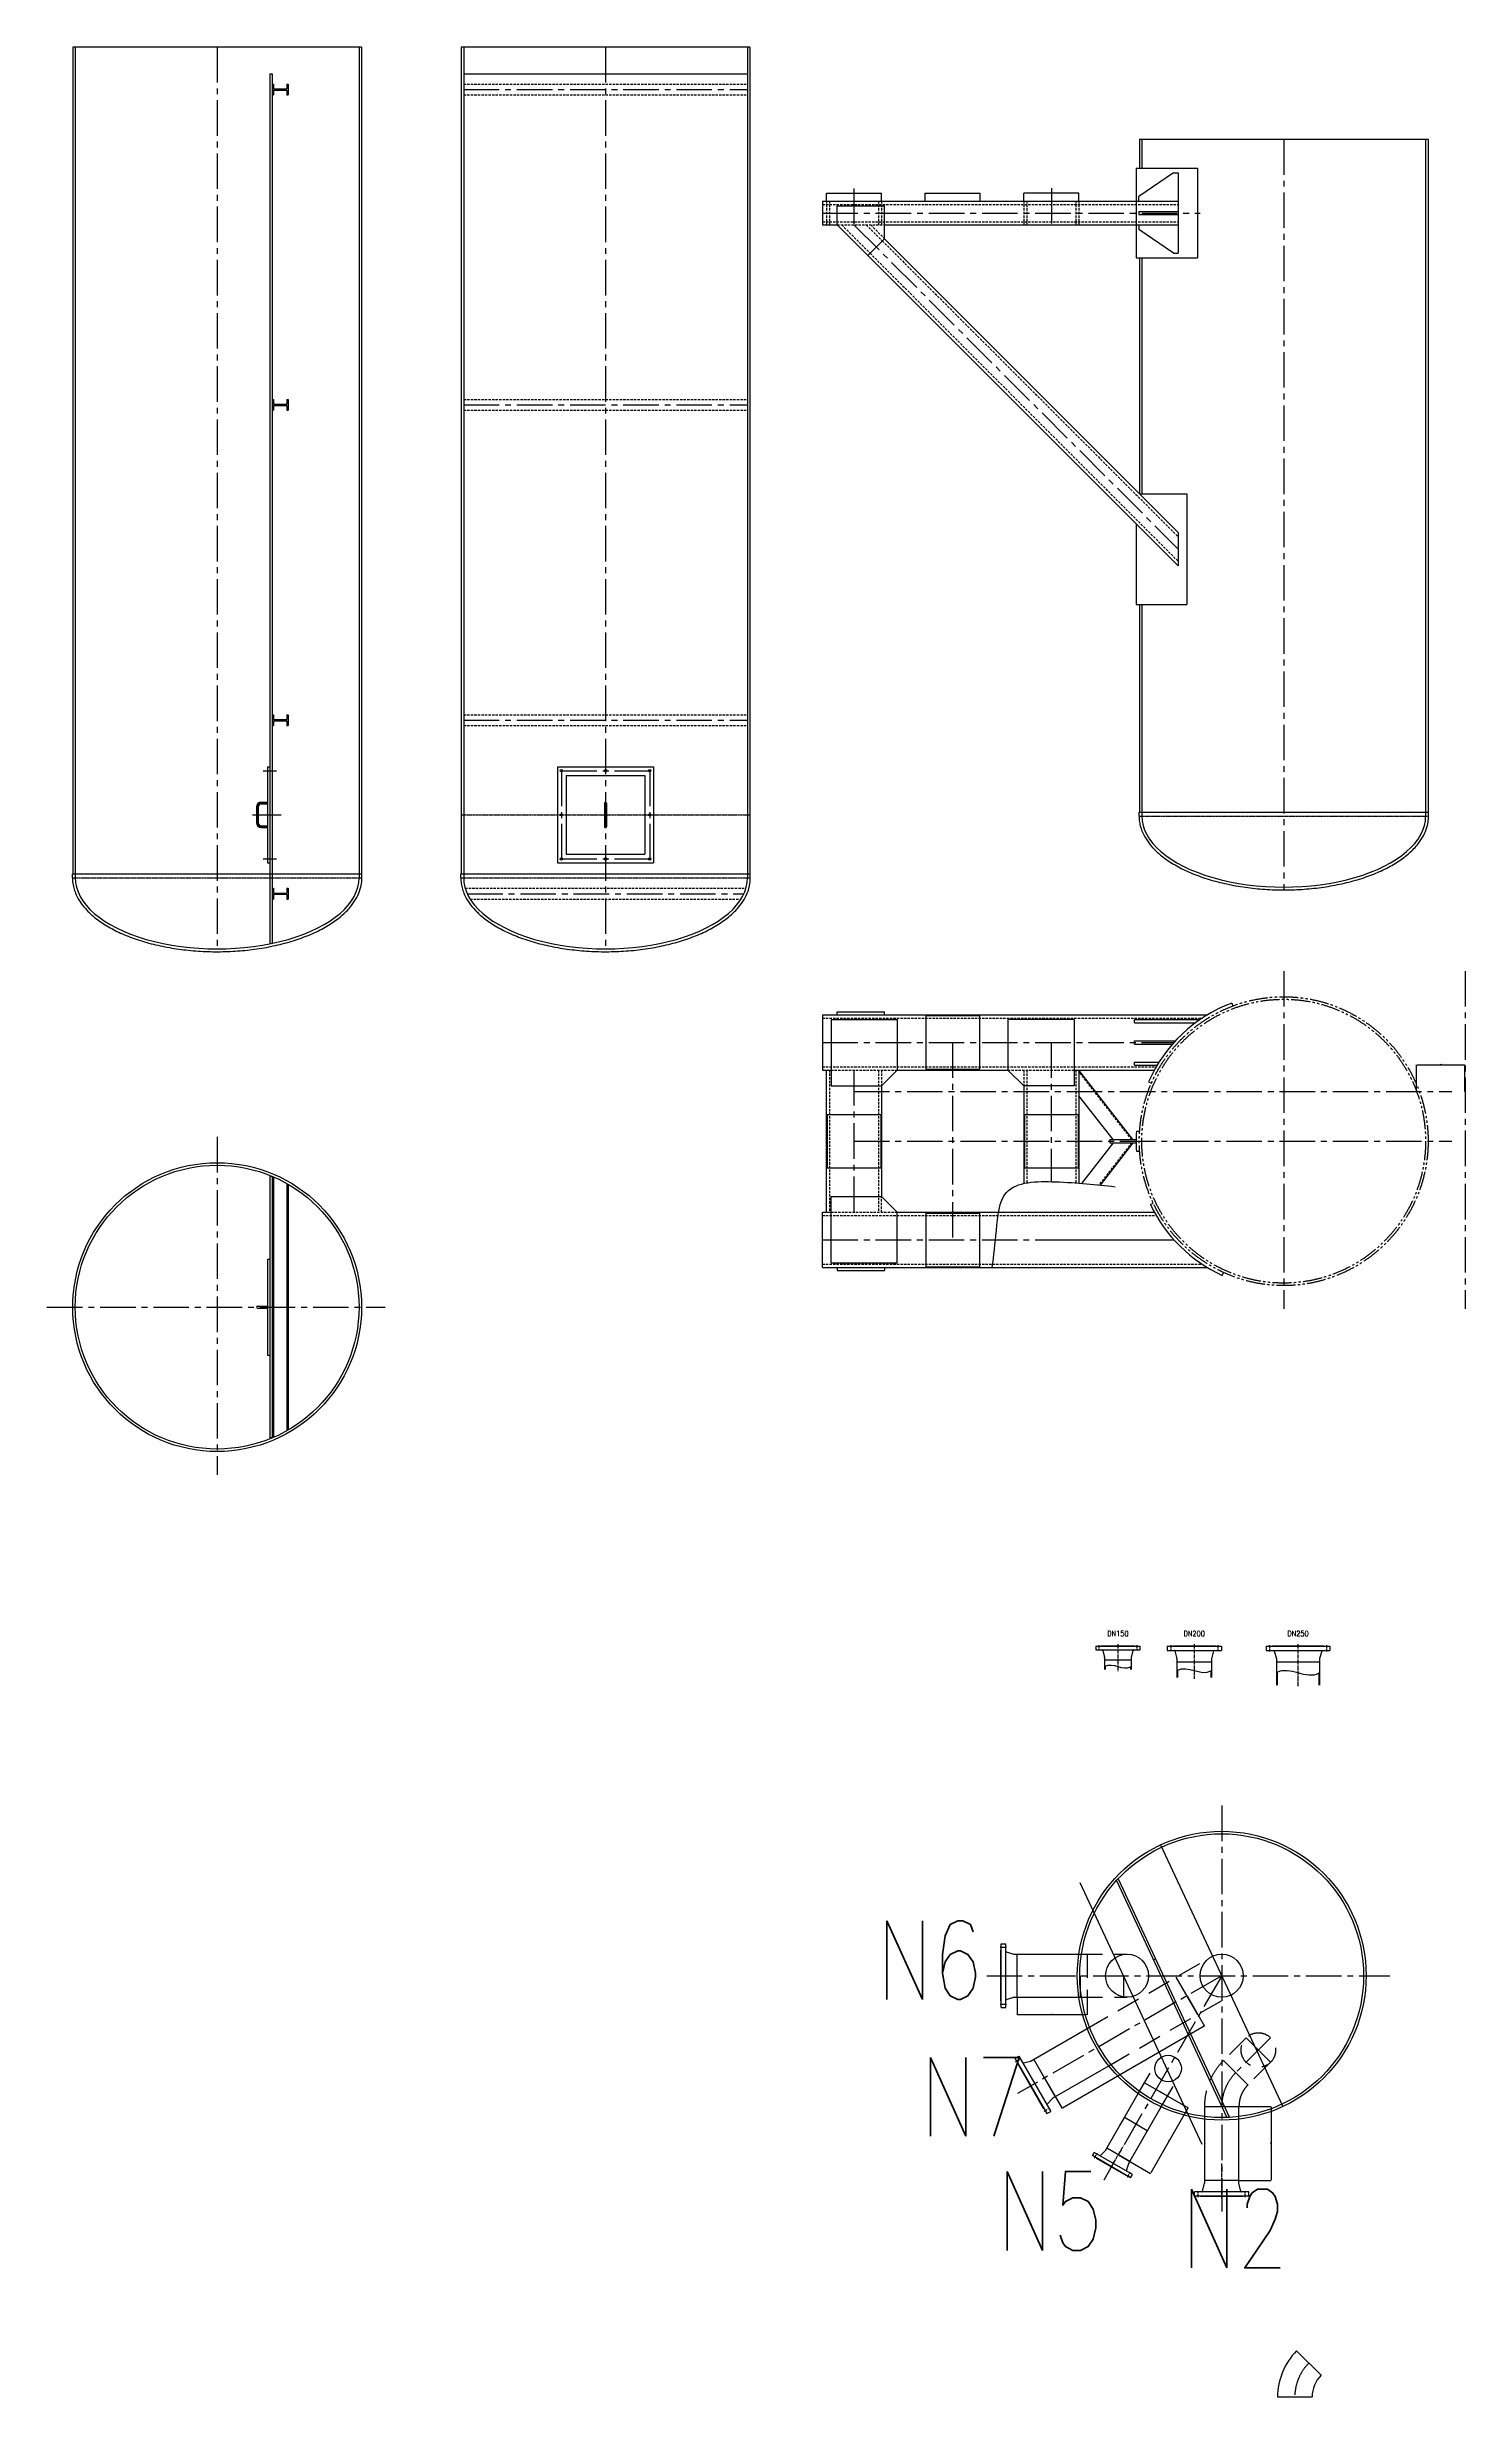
# Model space of a CAD drawing. Extents: x 45567 to 121349, y -17555 to 19241.
# Drawn here: x 47388 to 56382, y -17555 to -2651 of the extents above; entities that cross this region are included whole.
import ezdxf
from ezdxf.enums import TextEntityAlignment as Align

# ---------------------------------------------------------------- set-up
doc = ezdxf.new("R2010")
doc.units = 0
doc.header["$LTSCALE"] = 30
doc.header["$MEASUREMENT"] = 0
for name, pattern in [('CENTER2', [1.125, 0.75, -0.125, 0.125, -0.125]), ('DASHED', [0.75, 0.5, -0.25]), ('LIDIVIDE', [0.65, 0.4, -0.05, 0.05, -0.05, 0.05, -0.05])]:
    doc.linetypes.add(name, pattern=pattern)
doc.layers.get('0').update_dxf_attribs({"linetype": 'CONTINUOUS'})
doc.layers.get('DEFPOINTS').update_dxf_attribs({"linetype": 'CONTINUOUS'})
for name, color, linetype in [('1', 2, 'CONTINUOUS'), ('2', 1, 'CONTINUOUS'), ('3', 3, 'CENTER2'), ('4', 3, 'CENTER2'), ('5', 6, 'LIDIVIDE'), ('6', 4, 'DASHED')]:
    doc.layers.add(name, color=color, linetype=linetype)
doc.styles.add('HZ', font='simplex.shx', dxfattribs={"width": 0.75, "bigfont": 'SBTXT.shx'})
doc.dimstyles.new('STANDARD$0', dxfattribs={"dimtxt": 3.2, "dimasz": 2.8, "dimexe": 0.6, "dimexo": 0.6, "dimgap": 1, "dimtad": 1, "dimdec": 0, "dimzin": 0, "dimdsep": 46, "dimtxsty": 'HZ', "dimcen": 0.09, "dimadec": 0, "dimazin": 0, "dimtfac": 1, "dimtdec": 0, "dimtmove": 0, "dimatfit": 3, "dimfxl": 0, "dimtolj": 1, "dimtzin": 0, "dimarcsym": 0})

# ---------------------------------------------------------------- blocks, each defined once
blk = doc.blocks.new('*D856')
at = {"layer": '1', "color": 0, "lineweight": -2}
for p, q in [((54949, -15713), (55153, -15713)), ((55153, -15716), (55153, -16178)), ((54949, -16181), (55153, -16181))]:
    blk.add_line(p, q, dxfattribs=at)
at = {"layer": '1', "color": 0}
for points in [[(55152, -15716), (55153, -15716), (55153, -15713)], [(55152, -16178), (55153, -16178), (55153, -16181)]]:
    blk.add_solid(points, dxfattribs=at)
at = {"layer": 'DEFPOINTS', "color": 0}
for p in [(54948, -15713), (54948, -16181), (55153, -16181)]:
    blk.add_point(p, dxfattribs=at)
at = {"layer": '1', "color": 0, "insert": (55150, -15947), "char_height": 3.2, "attachment_point": 5, "rotation": 90, "style": 'HZ'}
blk.add_mtext('\\A1;468', dxfattribs=at)
blk = doc.blocks.new('*D857')
at = {"layer": '1', "color": 0, "lineweight": -2}
for p, q in [((54423, -15604), (54627, -15722)), ((54625, -15724), (54389, -16134)), ((54184, -16019), (54388, -16137))]:
    blk.add_line(p, q, dxfattribs=at)
at = {"layer": '1', "color": 0}
for points in [[(54625, -15724), (54626, -15724), (54627, -15721)], [(54388, -16134), (54389, -16134), (54387, -16136)]]:
    blk.add_solid(points, dxfattribs=at)
at = {"layer": 'DEFPOINTS', "color": 0}
for p in [(54423, -15604), (54183, -16018), (54387, -16136)]:
    blk.add_point(p, dxfattribs=at)
at = {"layer": '1', "color": 0, "insert": (54505, -15928), "char_height": 3.2, "attachment_point": 5, "rotation": 60, "style": 'HZ'}
blk.add_mtext('\\A1;479', dxfattribs=at)
blk = doc.blocks.new('*D858')
at = {"layer": '1', "color": 0, "lineweight": -2}
for p, q in [((53541, -15020), (53541, -15132)), ((53985, -15020), (53985, -15132)), ((53982, -15131), (53544, -15131))]:
    blk.add_line(p, q, dxfattribs=at)
at = {"layer": '1', "color": 0}
for points in [[(53544, -15130), (53544, -15131), (53541, -15131)], [(53982, -15130), (53982, -15131), (53985, -15131)]]:
    blk.add_solid(points, dxfattribs=at)
at = {"layer": 'DEFPOINTS', "color": 0}
for p in [(53541, -15020), (53985, -15020), (53541, -15131)]:
    blk.add_point(p, dxfattribs=at)
at = {"layer": '1', "color": 0, "insert": (53763, -15128), "char_height": 3.2, "attachment_point": 5, "style": 'HZ'}
blk.add_mtext('\\A1;444', dxfattribs=at)
blk = doc.blocks.new('*D859')
at = {"layer": '1', "color": 0, "lineweight": -2}
for p, q in [((54619, -15011), (54730, -15203)), ((54727, -15204), (53828, -15723)), ((53715, -15533), (53826, -15725))]:
    blk.add_line(p, q, dxfattribs=at)
at = {"layer": '1', "color": 0}
for points in [[(54727, -15203), (54728, -15204), (54730, -15202)], [(53828, -15723), (53828, -15723), (53826, -15724)]]:
    blk.add_solid(points, dxfattribs=at)
at = {"layer": 'DEFPOINTS', "color": 0}
for p in [(54619, -15010), (53715, -15532), (53826, -15724)]:
    blk.add_point(p, dxfattribs=at)
at = {"layer": '1', "color": 0, "insert": (54277, -15461), "char_height": 3.2, "attachment_point": 5, "rotation": 30, "style": 'HZ'}
blk.add_mtext('\\A1;1044', dxfattribs=at)
blk = doc.blocks.new('*D1441')
at = {"layer": '1', "color": 0, "lineweight": -2}
for p, q in [((56075, -9275), (56075, -9106)), ((56078, -9106), (56379, -9106)), ((56382, -9275), (56382, -9106))]:
    blk.add_line(p, q, dxfattribs=at)
at = {"layer": '1', "color": 0}
for points in [[(56078, -9106), (56078, -9107), (56075, -9106)], [(56379, -9106), (56379, -9107), (56382, -9106)]]:
    blk.add_solid(points, dxfattribs=at)
at = {"layer": 'DEFPOINTS', "color": 0}
for p in [(56382, -9106), (56075, -9275), (56382, -9275)]:
    blk.add_point(p, dxfattribs=at)
at = {"layer": '1', "color": 0, "insert": (56229, -9104), "char_height": 3.2, "attachment_point": 5, "style": 'HZ'}
blk.add_mtext('\\A1;307', dxfattribs=at)
blk = doc.blocks.new('*D2399')
at = {"layer": '1', "color": 0, "lineweight": -2}
for p, q in [((54193, -15833), (54224, -15780)), ((54226, -15782), (54367, -15864)), ((54339, -15918), (54369, -15864))]:
    blk.add_line(p, q, dxfattribs=at)
at = {"layer": '1', "color": 0}
for points in [[(54226, -15782), (54226, -15783), (54223, -15781)], [(54367, -15863), (54366, -15864), (54369, -15865)]]:
    blk.add_solid(points, dxfattribs=at)
at = {"layer": 'DEFPOINTS', "color": 0}
for p in [(54193, -15834), (54338, -15918), (54369, -15865)]:
    blk.add_point(p, dxfattribs=at)
at = {"layer": '1', "color": 0, "insert": (54297, -15821), "char_height": 3.2, "attachment_point": 5, "rotation": 330, "style": 'HZ'}
blk.add_mtext('\\A1;168', dxfattribs=at)

msp = doc.modelspace()

# ---------------------------------------------------------------- linework, layer by layer
at = {"layer": '1'}
for p, q in [((49383.216513, -2650.772444), (47551.216513, -2650.772444)), ((51846.907955, -2650.772444), (50014.907955, -2650.772444)), ((54316.423406, -3236.175996), (56148.423406, -3236.175996)), ((53941.386363, -14883.100594), (53941.386363, -15019.600594)), ((54215.386363, -14883.100594), (54215.386363, -15019.600594)), ((54405.292759, -14781.622835), (54418.887375, -14775.283561))]:
    msp.add_line(p, q, dxfattribs=at)
at = {"layer": '1', "ltscale": 10}
for p, q in [((54687.074434, -15128.313062), (54550.574434, -14891.888127)), ((55005.368534, -15575.433333), (54850.512149, -15420.576947)), ((54349.918849, -15561.55873), (54495.670924, -15645.70873)), ((54729.344887, -15713.100594), (54948.344887, -15713.100594))]:
    msp.add_line(p, q, dxfattribs=at)
at = {"layer": '1'}
for radius in [916, 900]:
    msp.add_circle((48467.216513, -10642.652253), radius, dxfattribs=at)
for points in [[(53383.824515, -10391.235252), (53409.634337, -10157.509349), (53474.157653, -9915.073894), (53783.871385, -9848.017508), (54163.270397, -9878.966692)], [(54096.084398, -12921.821614), (54100.084398, -12919.421614), (54260.384398, -12924.221614), (54264.384398, -12921.821614)], [(54554.945628, -12947.521614), (54559.445628, -12944.821614), (54769.545628, -12950.221614), (54774.045628, -12947.521614)], [(55186.212131, -12960.996614), (55190.712131, -12958.296614), (55454.712131, -12963.696614), (55459.212131, -12960.996614)]]:
    msp.add_spline(points, degree=3, dxfattribs=at)
at = {"layer": '2'}
for p, q in [((47551.216513, -2650.772444), (47551.216513, -7895.622444)), ((47567.216513, -2650.772444), (47567.216513, -7920.622444)), ((49367.216513, -2650.772444), (49367.216513, -7920.622444)), ((49383.216513, -2650.772444), (49383.216513, -7895.622444)), ((50014.907955, -2650.772444), (50014.907955, -7895.622444)), ((50030.907955, -2650.772444), (50030.907955, -7920.622444)), ((51830.907955, -2650.772444), (51830.907955, -7920.622444)), ((51846.907955, -2650.772444), (51846.907955, -7895.622444)), ((48802.216513, -2820.622444), (48802.216513, -8338.287082)), ((48802.216513, -2820.622444), (48817.216513, -2820.622444)), ((48817.216513, -2820.622444), (48817.216513, -8335.200542)), ((50030.907955, -2820.622444), (51830.907955, -2820.622444)), ((48817.216513, -2886.622444), (48825.216513, -2886.622444)), ((48817.216513, -2954.622444), (48825.216513, -2954.622444)), ((48825.216513, -2886.622444), (48825.216513, -2916.622444)), ((48825.216513, -2916.622444), (48909.216513, -2916.622444)), ((48825.216513, -2924.622444), (48909.216513, -2924.622444)), ((48825.216513, -2924.622444), (48825.216513, -2954.622444)), ((48909.216513, -2886.622444), (48909.216513, -2916.622444)), ((48909.216513, -2886.622444), (48917.216513, -2886.622444)), ((48909.216513, -2924.622444), (48909.216513, -2954.622444)), ((48909.216513, -2954.622444), (48917.216513, -2954.622444)), ((48917.216513, -2886.622444), (48917.216513, -2954.622444)), ((54316.423406, -3236.175996), (54316.423406, -3418.677768)), ((54332.423406, -3236.175996), (54332.423406, -3418.677768)), ((56132.423406, -3236.175996), (56132.423406, -7528.677768)), ((56148.423406, -3236.175996), (56148.423406, -7503.677768)), ((54296.423406, -3418.677768), (54684.60288, -3418.677768)), ((54296.423406, -3418.677768), (54296.423406, -3988.677768)), ((54684.60288, -3418.677768), (54684.60288, -3988.677768)), ((54533.423406, -3448.677768), (54313.423406, -3598.677768)), ((54533.423406, -3448.677768), (54563.423406, -3448.677768)), ((54563.423406, -3448.677768), (54563.423406, -3958.677768)), ((52306.423406, -3628.677768), (54563.423406, -3628.677768)), ((52306.423406, -3628.677768), (52306.423406, -3778.677768)), ((52331.423406, -3578.677768), (52681.423406, -3578.677768)), ((52331.423406, -3628.677768), (52331.423406, -3578.677768)), ((52400.357389, -3658.677768), (52700.357389, -3658.677768)), ((52400.357389, -3778.677768), (52400.357389, -3658.677768)), ((52681.423406, -3628.677768), (52681.423406, -3578.677768)), ((52700.357389, -3866.545734), (52700.357389, -3658.677768)), ((52957.423406, -3578.677768), (53307.423406, -3578.677768)), ((52957.423406, -3628.677768), (52957.423406, -3578.677768)), ((53307.423406, -3628.677768), (53307.423406, -3578.677768)), ((53933.423406, -3578.677768), (53583.423406, -3578.677768)), ((53583.423406, -3628.677768), (53583.423406, -3578.677768)), ((53933.423406, -3628.677768), (53933.423406, -3578.677768)), ((54313.423406, -3628.677768), (54313.423406, -3598.677768)), ((54313.423406, -3693.677768), (54563.423406, -3693.677768)), ((54313.423406, -3693.677768), (54313.423406, -3713.677768)), ((54313.423406, -3713.677768), (54563.423406, -3713.677768)), ((52306.423406, -3778.677768), (52400.357389, -3778.677768)), ((52400.357389, -3778.677768), (52594.291372, -3972.611751)), ((52700.357389, -3866.545734), (52594.291372, -3972.611751)), ((52700.357389, -3778.677768), (54563.423406, -3778.677768)), ((52700.357389, -3866.545734), (54563.423406, -5729.611751)), ((54313.423406, -3778.677768), (54313.423406, -3808.677768)), ((54533.423406, -3958.677768), (54313.423406, -3808.677768)), ((52594.291372, -3972.611751), (54563.423406, -5941.743786)), ((54296.423406, -3988.677768), (54684.60288, -3988.677768)), ((54316.423406, -3988.677768), (54316.423406, -5482.611751)), ((54332.423406, -3988.677768), (54332.423406, -5485.677768)), ((54533.423406, -3958.677768), (54563.423406, -3958.677768)), ((48817.216513, -4886.622444), (48825.216513, -4886.622444)), ((48825.216513, -4886.622444), (48825.216513, -4916.622444)), ((48825.216513, -4916.622444), (48909.216513, -4916.622444)), ((48909.216513, -4886.622444), (48909.216513, -4916.622444)), ((48909.216513, -4886.622444), (48917.216513, -4886.622444)), ((48917.216513, -4886.622444), (48917.216513, -4954.622444)), ((48817.216513, -4954.622444), (48825.216513, -4954.622444)), ((48825.216513, -4924.622444), (48909.216513, -4924.622444)), ((48825.216513, -4924.622444), (48825.216513, -4954.622444)), ((48909.216513, -4924.622444), (48909.216513, -4954.622444)), ((48909.216513, -4954.622444), (48917.216513, -4954.622444)), ((54319.489423, -5485.677768), (54617.120181, -5485.677768)), ((54617.120181, -5485.677768), (54617.120181, -6185.677768)), ((54296.423406, -5674.743786), (54296.423406, -6185.677768)), ((54563.423406, -5729.611751), (54563.423406, -5941.743786)), ((54296.423406, -6185.677768), (54617.120181, -6185.677768)), ((54316.423406, -6185.677768), (54316.423406, -7503.677768)), ((54332.423406, -6185.677768), (54332.423406, -7528.677768)), ((48817.216513, -6886.622444), (48825.216513, -6886.622444)), ((48817.216513, -6954.622444), (48825.216513, -6954.622444)), ((48825.216513, -6886.622444), (48825.216513, -6916.622444)), ((48825.216513, -6916.622444), (48909.216513, -6916.622444)), ((48825.216513, -6924.622444), (48909.216513, -6924.622444)), ((48825.216513, -6924.622444), (48825.216513, -6954.622444)), ((48909.216513, -6886.622444), (48909.216513, -6916.622444)), ((48909.216513, -6886.622444), (48917.216513, -6886.622444)), ((48909.216513, -6924.622444), (48909.216513, -6954.622444)), ((48909.216513, -6954.622444), (48917.216513, -6954.622444)), ((48917.216513, -6886.622444), (48917.216513, -6954.622444)), ((48787.216513, -7215.622444), (48787.216513, -7825.622444)), ((48787.216513, -7215.622444), (48802.216513, -7215.622444)), ((50625.907955, -7215.622444), (50625.907955, -7825.622444)), ((50625.907955, -7215.622444), (51235.907955, -7215.622444)), ((50680.907955, -7270.622444), (51180.907955, -7270.622444)), ((50680.907955, -7270.622444), (50680.907955, -7770.622444)), ((51180.907955, -7270.622444), (51180.907955, -7770.622444)), ((51235.907955, -7215.622444), (51235.907955, -7825.622444)), ((48747.216513, -7439.622444), (48787.216513, -7439.622444)), ((48747.216513, -7451.622444), (48787.216513, -7451.622444)), ((50924.907955, -7445.622444), (50924.907955, -7595.622444)), ((50936.907955, -7445.622444), (50936.907955, -7595.622444)), ((48716.216513, -7470.622444), (48716.216513, -7570.622444)), ((48728.216513, -7470.622444), (48728.216513, -7570.622444)), ((48747.216513, -7589.622444), (48787.216513, -7589.622444)), ((54314.423406, -7503.677768), (56150.423406, -7503.677768)), ((54314.423406, -7528.677768), (54314.423406, -7503.677768)), ((56150.423406, -7528.677768), (56150.423406, -7503.677768)), ((48747.216513, -7601.622444), (48787.216513, -7601.622444)), ((47549.216513, -7895.622444), (49385.216513, -7895.622444)), ((47549.216513, -7920.622444), (47549.216513, -7895.622444)), ((48787.216513, -7825.622444), (48802.216513, -7825.622444)), ((49385.216513, -7920.622444), (49385.216513, -7895.622444)), ((50012.907955, -7895.622444), (51848.907955, -7895.622444)), ((50012.907955, -7920.622444), (50012.907955, -7895.622444)), ((50625.907955, -7825.622444), (51235.907955, -7825.622444)), ((50680.907955, -7770.622444), (51180.907955, -7770.622444)), ((51848.907955, -7920.622444), (51848.907955, -7895.622444)), ((48817.216513, -7986.622444), (48825.216513, -7986.622444)), ((48825.216513, -7986.622444), (48825.216513, -8016.622444)), ((48825.216513, -8016.622444), (48909.216513, -8016.622444)), ((48825.216513, -8024.622444), (48909.216513, -8024.622444)), ((48825.216513, -8024.622444), (48825.216513, -8054.622444)), ((48909.216513, -7986.622444), (48909.216513, -8016.622444)), ((48909.216513, -7986.622444), (48917.216513, -7986.622444)), ((48909.216513, -8024.622444), (48909.216513, -8054.622444)), ((48917.216513, -7986.622444), (48917.216513, -8054.622444)), ((48817.216513, -8054.622444), (48825.216513, -8054.622444)), ((48909.216513, -8054.622444), (48917.216513, -8054.622444)), ((52306.034501, -8789.235252), (54747.787663, -8789.235252)), ((52306.034501, -8789.235252), (52306.034501, -9139.235252)), ((52400.034501, -8769.235252), (52700.034501, -8769.235252)), ((52400.034501, -8789.235252), (52400.034501, -8769.235252)), ((52700.034501, -8789.235252), (52700.034501, -8769.235252)), ((54902.307341, -8714.235252), (54909.352793, -8732.953201)), ((52361.034501, -8819.235252), (52361.034501, -9239.235252)), ((52361.034501, -8819.235252), (52781.034501, -8819.235252)), ((52781.034501, -8819.235252), (52781.034501, -9139.235252)), ((52962.034501, -8794.235252), (52962.034501, -9134.235252)), ((52962.034501, -8794.235252), (53302.034501, -8794.235252)), ((53302.034501, -8794.235252), (53302.034501, -9134.235252)), ((53903.034501, -8819.235252), (53483.034501, -8819.235252)), ((53483.034501, -8819.235252), (53483.034501, -9139.235252)), ((53903.034501, -8819.235252), (53903.034501, -9239.235252)), ((54286.17532, -8839.235252), (54286.17532, -8819.235252)), ((54286.17532, -8819.235252), (54701.322715, -8819.235252)), ((54286.17532, -8839.235252), (54673.379867, -8839.235252)), ((54286.17532, -8974.235252), (54286.17532, -8954.235252)), ((54286.17532, -8954.235252), (54545.303112, -8954.235252)), ((54286.17532, -8974.235252), (54527.307603, -8974.235252)), ((54286.17532, -9109.235252), (54286.17532, -9089.235252)), ((54286.17532, -9089.235252), (54441.405005, -9089.235252)), ((52306.034501, -9139.235252), (52361.034501, -9139.235252)), ((52331.034501, -9139.235252), (52331.034501, -10041.235252)), ((52361.034501, -9239.235252), (52681.034501, -9239.235252)), ((52681.034501, -9239.235252), (52781.034501, -9139.235252)), ((52681.034501, -9239.235252), (52681.034501, -9941.235252)), ((52781.034501, -9139.235252), (53483.034501, -9139.235252)), ((52962.034501, -9134.235252), (53302.034501, -9134.235252)), ((53583.034501, -9239.235252), (53483.034501, -9139.235252)), ((53903.034501, -9239.235252), (53583.034501, -9239.235252)), ((53583.034501, -9239.235252), (53583.034501, -9858.608047)), ((53903.034501, -9139.235252), (54411.854643, -9139.235252)), ((53933.034501, -9139.235252), (53933.034501, -9856.518834)), ((54276.086804, -9580.235252), (53933.034501, -9139.235252)), ((54286.17532, -9109.235252), (54429.080579, -9109.235252)), ((54374.876406, -9214.235252), (54393.19175, -9222.26944)), ((54149.393363, -9580.235252), (53933.034501, -9302.101983)), ((52336.034501, -9420.235252), (52336.034501, -9760.235252)), ((52336.034501, -9420.235252), (52676.034501, -9420.235252)), ((52676.034501, -9420.235252), (52676.034501, -9760.235252)), ((53588.034501, -9420.235252), (53588.034501, -9760.235252)), ((53588.034501, -9420.235252), (53928.034501, -9420.235252)), ((53928.034501, -9420.235252), (53928.034501, -9760.235252)), ((54298.123504, -9527.735252), (54318.169221, -9527.735252)), ((54149.393363, -9600.235252), (53949.047578, -9857.783418)), ((54276.086804, -9600.235252), (54067.213626, -9868.745536)), ((54129.393363, -9580.235252), (54296.087921, -9580.235252)), ((54129.393363, -9580.235252), (54129.393363, -9600.235252)), ((54129.393363, -9600.235252), (54296.087921, -9600.235252)), ((54298.123504, -9652.735252), (54318.169221, -9652.735252)), ((48802.216513, -9813.496056), (48802.216513, -11471.808451)), ((48817.216513, -9813.496056), (48802.216513, -9813.496056)), ((48817.216513, -9813.496056), (48817.216513, -11471.808451)), ((48825.216513, -9816.91864), (48825.216513, -11468.385866)), ((52336.034501, -9760.235252), (52676.034501, -9760.235252)), ((53588.034501, -9760.235252), (53928.034501, -9760.235252)), ((48909.216513, -9858.665008), (48909.216513, -11426.639498)), ((48917.216513, -9863.22939), (48917.216513, -11422.075117)), ((52361.034501, -10361.235252), (52361.034501, -9941.235252)), ((52361.034501, -9941.235252), (52681.034501, -9941.235252)), ((52681.034501, -9941.235252), (52781.034501, -10041.235252)), ((54386.283355, -9991.235252), (54404.598699, -9983.201064)), ((52306.034501, -10041.235252), (52361.034501, -10041.235252)), ((52306.034501, -10391.235252), (52306.034501, -10041.235252)), ((52781.034501, -10361.235252), (52781.034501, -10041.235252)), ((52781.034501, -10041.235252), (53483.034501, -10041.235252)), ((52962.034501, -10046.235252), (52962.034501, -10386.235252)), ((52962.034501, -10046.235252), (53302.034501, -10046.235252)), ((53302.034501, -10046.235252), (53302.034501, -10386.235252)), ((53483.034501, -10041.235252), (53903.034501, -10041.235252)), ((53903.034501, -10041.235252), (54411.854643, -10041.235252)), ((48787.216513, -10337.652253), (48802.216513, -10337.652253)), ((48787.216513, -10337.652253), (48787.216513, -10947.652253)), ((52306.034501, -10391.235252), (54747.787663, -10391.235252)), ((52361.034501, -10361.235252), (52781.034501, -10361.235252)), ((52400.034501, -10391.235252), (52400.034501, -10411.235252)), ((52400.034501, -10411.235252), (52700.034501, -10411.235252)), ((52700.034501, -10391.235252), (52700.034501, -10411.235252)), ((52962.034501, -10386.235252), (53302.034501, -10386.235252)), ((54842.29741, -10441.235252), (54849.342862, -10422.517303)), ((48722.216513, -10636.652253), (48787.216513, -10636.652253)), ((48722.216513, -10648.652253), (48787.216513, -10648.652253)), ((48787.216513, -10947.652253), (48802.216513, -10947.652253)), ((48817.216513, -11471.808451), (48802.216513, -11471.808451)), ((54040.234398, -12792.346614), (54320.234398, -12792.346614)), ((54040.234398, -12792.346614), (54040.234398, -12816.246614)), ((54040.234398, -12816.246614), (54320.234398, -12816.246614)), ((54072.234398, -12790.746614), (54288.234398, -12790.746614)), ((54072.234398, -12790.746614), (54072.234398, -12792.346614)), ((54288.234398, -12790.746614), (54288.234398, -12792.346614)), ((54320.234398, -12792.346614), (54320.234398, -12816.246614)), ((54491.995628, -12792.346614), (54836.995628, -12792.346614)), ((54491.995628, -12792.346614), (54491.995628, -12819.746614)), ((54529.495628, -12790.746614), (54799.495628, -12790.746614)), ((54529.495628, -12790.746614), (54529.495628, -12792.346614)), ((54799.495628, -12790.746614), (54799.495628, -12792.346614)), ((54836.995628, -12792.346614), (54836.995628, -12819.746614)), ((55120.212131, -12792.346614), (55525.212131, -12792.346614)), ((55120.212131, -12792.346614), (55120.212131, -12821.246614)), ((55160.712131, -12790.746614), (55484.712131, -12790.746614)), ((55160.712131, -12790.746614), (55160.712131, -12792.346614)), ((55484.712131, -12790.746614), (55484.712131, -12792.346614)), ((55525.212131, -12792.346614), (55525.212131, -12821.246614)), ((54085.060865, -12819.698944), (54095.960742, -12865.230077)), ((54096.084398, -12866.277747), (54096.084398, -12940.746614)), ((54096.084398, -12879.746614), (54264.384398, -12879.746614)), ((54100.084398, -12919.421614), (54100.084398, -12940.746614)), ((54260.384398, -12924.221614), (54260.384398, -12940.746614)), ((54264.384398, -12866.277747), (54264.384398, -12940.746614)), ((54275.407931, -12819.698944), (54264.508054, -12865.230077)), ((54491.995628, -12819.746614), (54836.995628, -12819.746614)), ((54542.334674, -12823.177659), (54554.816821, -12874.219897)), ((54554.945628, -12875.288853), (54554.945628, -12990.746614)), ((54554.945628, -12892.746614), (54774.045628, -12892.746614)), ((54559.445628, -12944.821614), (54559.445628, -12990.746614)), ((54769.545628, -12950.221614), (54769.545628, -12990.746614)), ((54774.045628, -12875.288853), (54774.045628, -12990.746614)), ((54786.656581, -12823.177659), (54774.174434, -12874.219897)), ((55120.212131, -12821.246614), (55525.212131, -12821.246614)), ((55171.195399, -12824.411506), (55186.009512, -12872.094435)), ((55186.212131, -12873.429544), (55186.212131, -13040.746614)), ((55186.212131, -12892.746614), (55459.212131, -12892.746614)), ((55190.712131, -12958.296614), (55190.712131, -13040.746614)), ((55454.712131, -12963.696614), (55454.712131, -13040.746614)), ((55459.212131, -12873.429544), (55459.212131, -13040.746614)), ((55474.228864, -12824.411506), (55459.41475, -12872.094435)), ((54451.676559, -14052.922661), (55225.913215, -15713.278527)), ((53939.612659, -14291.701979), (54713.849315, -15952.057845)), ((54171.17061, -14279.546267), (54872.003712, -15782.487705)), ((54182.156371, -14267.612284), (54888.207185, -15781.74314)), ((53438.794887, -15045.100594), (53438.794887, -14721.100594)), ((53438.794887, -14721.100594), (53440.394887, -14721.100594)), ((53440.394887, -15085.600594), (53440.394887, -14680.600594)), ((53440.394887, -14680.600594), (53469.294887, -14680.600594)), ((53469.294887, -15085.600594), (53469.294887, -14680.600594)), ((53472.459778, -14731.583862), (53520.142707, -14746.397976)), ((53521.477816, -14746.600594), (53933.022426, -14746.600594)), ((53540.794887, -15019.600594), (53540.794887, -14746.600594)), ((53438.794887, -15045.100594), (53440.394887, -15045.100594)), ((53472.459778, -15034.617327), (53520.142707, -15019.803213)), ((53521.477816, -15019.600594), (53933.022426, -15019.600594)), ((53440.394887, -15085.600594), (53469.294887, -15085.600594)), ((53629.714839, -15423.546662), (53986.122926, -15217.774357)), ((53526.494962, -15406.93045), (53551.523096, -15392.48045)), ((53526.494962, -15406.93045), (53728.994962, -15757.670739)), ((53545.359321, -15442.804479), (53546.744962, -15442.004479)), ((53545.359321, -15442.804479), (53707.359321, -15723.39671)), ((53551.523096, -15392.48045), (53754.023096, -15743.220739)), ((53579.755606, -15435.050809), (53628.457291, -15424.038743)), ((53646.443913, -15413.888127), (53782.943913, -15650.313062)), ((53766.214839, -15659.971597), (54122.622926, -15454.199292)), ((54103.684415, -15988.04928), (54309.855592, -15630.950327)), ((53707.359321, -15723.39671), (53708.744962, -15722.59671)), ((53728.994962, -15757.670739), (53754.023096, -15743.220739)), ((53731.272339, -15697.485488), (53765.15991, -15660.814625)), ((54249.436491, -16072.19928), (54455.607668, -15715.100327)), ((54729.286706, -15792.531163), (54729.244887, -16198.558356)), ((54948.344887, -16198.558356), (54948.344887, -15792.526126)), ((54018.35133, -16024.150519), (54030.30133, -16003.452512)), ((54260.838443, -16164.150519), (54018.35133, -16024.150519)), ((54272.788443, -16143.452512), (54030.30133, -16003.452512)), ((54045.264143, -16041.53616), (54046.064143, -16040.150519)), ((54232.32563, -16149.53616), (54045.264143, -16041.53616)), ((54070.848354, -16022.87594), (54103.053491, -15988.894761)), ((54256.170924, -16060.534899), (54110.418849, -15976.384899)), ((54235.693749, -16118.049473), (54249.019745, -16073.168417)), ((54232.32563, -16149.53616), (54233.12563, -16148.150519)), ((54260.838443, -16164.150519), (54272.788443, -16143.452512)), ((54716.633933, -16250.66955), (54729.11608, -16199.627312)), ((54948.344887, -16181.100594), (54729.244887, -16181.100594)), ((54960.95584, -16250.66955), (54948.473693, -16199.627312)), ((54666.294887, -16281.500594), (54666.294887, -16254.100594)), ((55011.294887, -16254.100594), (54666.294887, -16254.100594)), ((55011.294887, -16281.500594), (54666.294887, -16281.500594)), ((54703.794887, -16283.100594), (54703.794887, -16281.500594)), ((54973.794887, -16283.100594), (54703.794887, -16283.100594)), ((54973.794887, -16283.100594), (54973.794887, -16281.500594)), ((55011.294887, -16281.500594), (55011.294887, -16254.100594)), ((55469.050214, -17417.261792), (55314.193829, -17262.405407)), ((55193.026567, -17554.929054), (55412.026567, -17554.929054))]:
    msp.add_line(p, q, dxfattribs=at)
for centre, radius in [((50650.907955, -7240.622444), 7), ((50930.907955, -7240.622444), 7), ((51210.907955, -7240.622444), 7), ((50650.907955, -7520.622444), 7), ((51210.907955, -7520.622444), 7), ((50650.907955, -7800.622444), 7), ((50930.907955, -7800.622444), 7), ((51210.907955, -7800.622444), 7), ((54838.794887, -14883.100594), 916), ((54838.794887, -14883.100594), 900), ((54238.794887, -14883.100594), 136.5), ((54838.794887, -14883.100594), 136.5), ((54498.794887, -15471.997869), 84.15)]:
    msp.add_circle(centre, radius, dxfattribs=at)
for centre, radius, start, end in [((48747.216513, -7470.622444), 31, 90, 180), ((48747.216513, -7470.622444), 19, 90, 180), ((50930.907955, -7445.622444), 6, 0, 180), ((48747.216513, -7570.622444), 31, 180, 270), ((48747.216513, -7570.622444), 19, 180, 270), ((50930.907955, -7595.622444), 6, 180, 0), ((55232.034501, -9590.235252), 936, 110.6263810498, 156.3149149898), ((55232.034501, -9590.235252), 936, 176.1713112563, 183.8286887437), ((55232.034501, -9590.235252), 936, 205.3672552182, 245.3933839388), ((48722.216513, -10642.652253), 6, 90, 270), ((54080.684521, -12820.746614), 4.5, 13.4628952631, 90), ((54279.784275, -12820.746614), 4.5, 90, 166.5371047369), ((54091.584398, -12866.277747), 4.5, 0, 13.4628952631), ((54268.884398, -12866.277747), 4.5, 166.5371047369, 180), ((54537.96348, -12824.246614), 4.5, 13.7417293111, 90), ((54550.445628, -12875.288853), 4.5, 0, 13.7417293111), ((54778.545628, -12875.288853), 4.5, 166.2582706889, 180), ((54791.027775, -12824.246614), 4.5, 90, 166.2582706889), ((55166.898017, -12825.746614), 4.5, 17.2589542936, 90), ((55181.712131, -12873.429544), 4.5, 0, 17.2589542936), ((55463.712131, -12873.429544), 4.5, 162.7410457064, 180), ((55478.526245, -12825.746614), 4.5, 90, 162.7410457064), ((53473.794887, -14727.28648), 4.5, 180, 252.7410457064), ((53521.477816, -14742.100594), 4.5, 252.7410457064, 270), ((53473.794887, -15038.914708), 4.5, 107.2589542936, 180), ((53521.477816, -15024.100594), 4.5, 90, 107.2589542936), ((53578.763154, -15430.661613), 4.5, 210, 282.7410457064), ((53627.464839, -15419.649548), 4.5, 282.7410457064, 300), ((53734.577268, -15700.539575), 4.5, 137.2589542936, 210), ((53768.464839, -15663.868712), 4.5, 120, 137.2589542936), ((54067.582164, -16019.780459), 4.5, 240, 316.5371047369), ((54099.787301, -15985.79928), 4.5, 316.5371047369, 330), ((54253.333605, -16074.44928), 4.5, 150, 163.4628952631), ((54240.007609, -16119.330336), 4.5, 163.4628952631, 240), ((54724.744887, -16198.558356), 4.5, 346.2582706889, 0), ((54952.844887, -16198.558356), 4.5, 180, 193.7417293111), ((54712.262739, -16249.600594), 4.5, 270, 346.2582706889), ((54965.327034, -16249.600594), 4.5, 193.7417293111, 270), ((55606.717476, -17554.929054), 413.690909, 135, 180), ((55606.717476, -17554.929054), 194.690909, 135, 180)]:
    msp.add_arc(centre, radius, start, end, dxfattribs=at)
for centre in [(55232.423406, -7528.677768), (48467.216513, -7920.622444), (50930.907955, -7920.622444)]:
    msp.add_ellipse(centre, major_axis=(-900, 0), ratio=0.5, start_param=0, end_param=3.1415926536, dxfattribs=at)
for points in [[(54314.423406, -7528.677768), (54314.423406, -7540.649494), (54315.309282, -7552.621003), (54318.838587, -7576.456587), (54321.481765, -7588.320348), (54328.486542, -7611.844504), (54332.847816, -7623.504833), (54345.916519, -7652.494384), (54355.705057, -7669.639448), (54378.893564, -7703.077155), (54392.29323, -7719.371126), (54422.48224, -7750.953906), (54439.271935, -7766.243393), (54480.268727, -7799.091131), (54505.294412, -7816.354038), (54559.669137, -7848.89827), (54589.018503, -7864.179312), (54651.502398, -7892.523035), (54684.636819, -7905.585337), (54754.083952, -7929.277467), (54790.396335, -7939.906987), (54865.531076, -7958.552837), (54904.353002, -7966.568949), (54983.788851, -7979.848568), (55024.40229, -7985.111934), (55106.667442, -7992.793272), (55148.318646, -7995.211168), (55231.884846, -7997.158622), (55273.799322, -7996.688161), (55357.112308, -7992.867203), (55398.5103, -7989.516743), (55480.020872, -7979.995061), (55520.13295, -7973.823936), (55598.327926, -7958.769188), (55636.410353, -7949.885729), (55709.842618, -7929.559694), (55745.19205, -7918.117365), (55812.508587, -7892.865992), (55844.475419, -7879.057285), (55904.441195, -7849.29586), (55932.440145, -7833.343521), (55983.953436, -7799.536794), (56007.468298, -7781.682557), (56049.558575, -7744.323794), (56068.135051, -7724.818343), (56097.270608, -7687.806152), (56108.651408, -7670.510256), (56127.464388, -7635.154634), (56134.895122, -7617.093451), (56144.522294, -7584.149567), (56147.468703, -7569.356316), (56149.96498, -7545.907156), (56150.423406, -7537.292484), (56150.423406, -7528.677768)], [(47549.216513, -7920.622444), (47549.216513, -7932.59417), (47550.102389, -7944.565678), (47553.631694, -7968.401262), (47556.274872, -7980.265023), (47563.279649, -8003.789179), (47567.640923, -8015.449508), (47580.709625, -8044.439059), (47590.498164, -8061.584123), (47613.686671, -8095.02183), (47627.086337, -8111.315801), (47657.275347, -8142.898581), (47674.065042, -8158.188068), (47715.061834, -8191.035806), (47740.087519, -8208.298714), (47794.462244, -8240.842945), (47823.81161, -8256.123987), (47886.295504, -8284.46771), (47919.429926, -8297.530012), (47988.877058, -8321.222142), (48025.189441, -8331.851662), (48100.324183, -8350.497512), (48139.146109, -8358.513624), (48218.581958, -8371.793243), (48259.195397, -8377.056609), (48341.460549, -8384.737947), (48383.111753, -8387.155843), (48466.677953, -8389.103297), (48508.592429, -8388.632836), (48591.905415, -8384.811878), (48633.303406, -8381.461418), (48714.813979, -8371.939737), (48754.926057, -8365.768612), (48833.121033, -8350.713863), (48871.20346, -8341.830404), (48944.635725, -8321.504369), (48979.985157, -8310.06204), (49047.301694, -8284.810667), (49079.268526, -8271.00196), (49139.234302, -8241.240535), (49167.233252, -8225.288196), (49218.746543, -8191.481469), (49242.261405, -8173.627232), (49284.351682, -8136.268469), (49302.928157, -8116.763018), (49332.063714, -8079.750827), (49343.444515, -8062.454931), (49362.257495, -8027.099309), (49369.688229, -8009.038126), (49379.315401, -7976.094242), (49382.26181, -7961.300991), (49384.758087, -7937.851831), (49385.216513, -7929.237159), (49385.216513, -7920.622444)], [(50012.907955, -7920.622444), (50012.907955, -7932.59417), (50013.793831, -7944.565678), (50017.323136, -7968.401262), (50019.966314, -7980.265023), (50026.971091, -8003.789179), (50031.332365, -8015.449508), (50044.401068, -8044.439059), (50054.189606, -8061.584123), (50077.378113, -8095.02183), (50090.777779, -8111.315801), (50120.966789, -8142.898581), (50137.756484, -8158.188068), (50178.753276, -8191.035806), (50203.778961, -8208.298714), (50258.153686, -8240.842945), (50287.503052, -8256.123987), (50349.986947, -8284.46771), (50383.121369, -8297.530012), (50452.568501, -8321.222142), (50488.880884, -8331.851662), (50564.015625, -8350.497512), (50602.837551, -8358.513624), (50682.2734, -8371.793243), (50722.886839, -8377.056609), (50805.151991, -8384.737947), (50846.803195, -8387.155843), (50930.369395, -8389.103297), (50972.283871, -8388.632836), (51055.596857, -8384.811878), (51096.994849, -8381.461418), (51178.505421, -8371.939737), (51218.617499, -8365.768612), (51296.812475, -8350.713863), (51334.894902, -8341.830404), (51408.327167, -8321.504369), (51443.6766, -8310.06204), (51510.993136, -8284.810667), (51542.959968, -8271.00196), (51602.925744, -8241.240535), (51630.924694, -8225.288196), (51682.437985, -8191.481469), (51705.952847, -8173.627232), (51748.043124, -8136.268469), (51766.6196, -8116.763018), (51795.755157, -8079.750827), (51807.135957, -8062.454931), (51825.948937, -8027.099309), (51833.379672, -8009.038126), (51843.006843, -7976.094242), (51845.953252, -7961.300991), (51848.449529, -7937.851831), (51848.907955, -7929.237159), (51848.907955, -7920.622444)]]:
    msp.add_open_spline(points, degree=3, knots=[0, 0, 0, 0, 0.0738995432, 0.0738995432, 0.1477990864, 0.1477990864, 0.2216986296, 0.2216986296, 0.333769326, 0.333769326, 0.4458400224, 0.4458400224, 0.5579107187, 0.5579107187, 0.6959550994, 0.6959550994, 0.8339994801, 0.8339994801, 0.9720438608, 0.9720438608, 1.1100882414, 1.1100882414, 1.2481326221, 1.2481326221, 1.3861770028, 1.3861770028, 1.5242213835, 1.5242213835, 1.6622657641, 1.6622657641, 1.8003101448, 1.8003101448, 1.9383545255, 1.9383545255, 2.0763989062, 2.0763989062, 2.2144432868, 2.2144432868, 2.3524876675, 2.3524876675, 2.4905320482, 2.4905320482, 2.6285764288, 2.6285764288, 2.7666208095, 2.7666208095, 2.8815627299, 2.8815627299, 2.9965046503, 2.9965046503, 3.0884153996, 3.0884153996, 3.1415926536, 3.1415926536, 3.1415926536, 3.1415926536], dxfattribs=at)
at = {"layer": '3', "ltscale": 10}
for p, q in [((48467.216513, -2650.772444), (48467.216513, -8388.622123)), ((50930.907955, -2650.772444), (50930.907955, -8388.622123)), ((50030.907955, -2920.622444), (51830.907955, -2920.622444)), ((55232.423406, -3236.175996), (55232.423406, -7996.677448)), ((52506.423406, -3547.723318), (52506.423406, -3778.677768)), ((53758.423406, -3545.333205), (53758.423406, -3778.677768)), ((52306.423406, -3703.677768), (54701.492575, -3703.677768)), ((52306.423406, -3703.677768), (54701.492575, -3703.677768)), ((52506.423406, -3778.677768), (54563.423406, -5835.677768)), ((50030.907955, -4920.622444), (51830.907955, -4920.622444)), ((50030.907955, -6920.622444), (51830.907955, -6920.622444)), ((48759.823358, -7240.622444), (48842.831284, -7240.622444)), ((50650.907955, -7240.622444), (50650.907955, -7800.622444)), ((50650.907955, -7240.622444), (51210.907955, -7240.622444)), ((51210.907955, -7240.622444), (51210.907955, -7800.622444)), ((48747.216513, -7445.622444), (48787.216513, -7445.622444)), ((48691.674009, -7520.622444), (48872.375583, -7520.622444)), ((48722.216513, -7470.622444), (48722.216513, -7570.622444)), ((48747.216513, -7595.622444), (48787.216513, -7595.622444)), ((48759.823358, -7800.622444), (48842.831284, -7800.622444)), ((50650.907955, -7800.622444), (51210.907955, -7800.622444)), ((50053.411516, -8020.622444), (51808.404394, -8020.622444)), ((55232.034501, -8510.981624), (55232.034501, -10654.575239)), ((56382.034501, -8510.981624), (56382.034501, -10654.575239)), ((52306.034501, -8964.235252), (54536.17532, -8964.235252)), ((53132.034501, -8964.235252), (53132.034501, -10216.235252)), ((53758.034501, -8964.235252), (53758.034501, -9847.216382)), ((52506.034501, -9139.235252), (52506.034501, -10041.235252)), ((52506.034501, -9275.235252), (56298.203971, -9275.235252)), ((48467.216513, -9563.398625), (48467.216513, -11706.99224)), ((52506.034501, -9590.235252), (56298.203971, -9590.235252)), ((52306.034501, -10216.235252), (54536.17532, -10216.235252)), ((53842.339175, -10216.235252), (54536.17532, -10216.235252)), ((47387.962885, -10642.652253), (49533.385983, -10642.652253)), ((54838.794887, -13803.846966), (54838.794887, -16379.154749)), ((53348.286905, -14883.100594), (55904.964357, -14883.100594)), ((54838.794887, -14883.100594), (53543.173984, -15631.127672)), ((54838.794887, -14883.100594), (54090.76781, -16178.721498)), ((55148.91121, -15277.034271), (54927.940341, -15498.00514)), ((55148.91121, -15431.890656), (54994.054825, -15277.034271))]:
    msp.add_line(p, q, dxfattribs=at)
for centre, radius, start, end in [((48747.216513, -7470.622444), 25, 89.9999999999, 179.9999999999), ((48747.216513, -7570.622444), 25, 180, 270), ((55143.035796, -15713.100594), 304.190909, 135, 180), ((55606.717476, -17554.929054), 304.190909, 135, 180)]:
    msp.add_arc(centre, radius, start, end, dxfattribs=at)
at = {"layer": '4'}
for p, q in [((54059.484398, -12785.746614), (54059.484398, -12821.246614)), ((54180.234398, -12780.746614), (54180.234398, -12950.746614)), ((54300.984398, -12785.746614), (54300.984398, -12821.246614)), ((54515.245628, -12785.746614), (54515.245628, -12824.746614)), ((54664.495628, -12780.746614), (54664.495628, -13000.746614)), ((54813.745628, -12785.746614), (54813.745628, -12824.746614)), ((55141.712131, -12785.746614), (55141.712131, -12826.246614)), ((55322.712131, -12780.746614), (55322.712131, -13050.746614)), ((55503.712131, -12785.746614), (55503.712131, -12826.246614)), ((53433.794887, -14702.100594), (53474.294887, -14702.100594)), ((53433.794887, -15064.100594), (53474.294887, -15064.100594)), ((53531.529194, -15428.849996), (53566.603223, -15408.599996)), ((53712.529194, -15742.351192), (53747.603223, -15722.101192)), ((54031.722319, -16039.491287), (54049.472319, -16008.747385)), ((54133.794887, -16104.196414), (54218.794887, -15956.972095)), ((54838.794887, -16293.100594), (54838.794887, -16073.100594)), ((54240.867454, -16160.241287), (54258.617454, -16129.497385)), ((54689.544887, -16288.100594), (54689.544887, -16249.100594)), ((54988.044887, -16288.100594), (54988.044887, -16249.100594))]:
    msp.add_line(p, q, dxfattribs=at)
at = {"layer": '5'}
for p, q in [((50012.907955, -7520.622444), (51848.907955, -7520.622444)), ((54314.423406, -7528.677768), (56150.423406, -7528.677768)), ((47549.216513, -7920.622444), (49385.216513, -7920.622444)), ((50012.907955, -7920.622444), (51848.907955, -7920.622444))]:
    msp.add_line(p, q, dxfattribs=at)
at = {"layer": '5', "ltscale": 10}
for radius in [916, 900]:
    msp.add_circle((55232.034501, -9590.235252), radius, dxfattribs=at)
at = {"layer": '6'}
for p, q in [((50030.907955, -2886.622444), (51830.907955, -2886.622444)), ((50030.907955, -2954.622444), (51830.907955, -2954.622444)), ((52306.423406, -3648.677768), (54563.423406, -3648.677768)), ((52331.423406, -3628.677768), (52331.423406, -3778.677768)), ((52351.423406, -3628.677768), (52351.423406, -3778.677768)), ((52661.423406, -3628.677768), (52661.423406, -3778.677768)), ((52681.423406, -3628.677768), (52681.423406, -3778.677768)), ((53583.423406, -3628.677768), (53583.423406, -3778.677768)), ((53603.423406, -3628.677768), (53603.423406, -3778.677768)), ((53913.423406, -3628.677768), (53913.423406, -3778.677768)), ((53933.423406, -3628.677768), (53933.423406, -3778.677768)), ((52306.423406, -3758.677768), (54563.423406, -3758.677768)), ((52400.357389, -3778.677768), (52700.357389, -3778.677768)), ((52428.64166, -3778.677768), (52608.433507, -3958.469616)), ((52584.205152, -3778.677768), (52686.215253, -3880.68787)), ((52612.489423, -3778.677768), (52700.357389, -3866.545734)), ((52608.433507, -3958.469616), (54563.423406, -5913.459514)), ((52686.215253, -3880.68787), (54563.423406, -5757.896022)), ((50030.907955, -4886.622444), (51830.907955, -4886.622444)), ((50030.907955, -4954.622444), (51830.907955, -4954.622444)), ((50030.907955, -6886.622444), (51830.907955, -6886.622444)), ((50030.907955, -6954.622444), (51830.907955, -6954.622444)), ((50040.640579, -7986.622444), (51821.17533, -7986.622444)), ((50071.736261, -8054.622444), (51790.079649, -8054.622444)), ((52306.034501, -8809.235252), (54716.151762, -8809.235252)), ((52306.034501, -9119.235252), (54423.174192, -9119.235252)), ((52351.034501, -9139.235252), (52351.034501, -10041.235252)), ((52361.034501, -9139.235252), (52781.034501, -9139.235252)), ((52661.034501, -9139.235252), (52661.034501, -10041.235252)), ((52681.034501, -9139.235252), (52681.034501, -9239.235252)), ((53483.034501, -9139.235252), (53903.034501, -9139.235252)), ((53583.034501, -9139.235252), (53583.034501, -9239.235252)), ((53603.034501, -9139.235252), (53603.034501, -9854.718182)), ((53913.034501, -9139.235252), (53913.034501, -9855.027814)), ((54268.485197, -9580.235252), (53933.034501, -9149.007256)), ((54268.485197, -9600.235252), (54060.170866, -9868.027128)), ((52681.034501, -10041.235252), (52681.034501, -9941.235252)), ((52306.034501, -10061.235252), (54423.174192, -10061.235252)), ((52361.034501, -10041.235252), (52781.034501, -10041.235252)), ((52306.034501, -10371.235252), (54716.151762, -10371.235252))]:
    msp.add_line(p, q, dxfattribs=at)
at = {"layer": '6', "ltscale": 10}
for p, q in [((53933.022426, -14746.600594), (54238.794887, -14746.600594)), ((53984.794887, -14746.600594), (53984.794887, -15019.600594)), ((53986.122926, -15217.774357), (54770.544887, -14764.888127)), ((53933.022426, -15019.600594), (54238.794887, -15019.600594)), ((54122.622926, -15454.199292), (54907.044887, -15001.313062)), ((54994.054825, -15277.034271), (54850.512149, -15420.576947)), ((54309.855592, -15630.950327), (54425.918849, -15429.922869)), ((55148.91121, -15431.890656), (55005.368534, -15575.433333)), ((54455.607668, -15715.100327), (54571.670924, -15514.072869)), ((54729.294887, -15713.100594), (54729.286706, -15792.531163)), ((54948.344887, -15792.526126), (54948.344887, -15713.100594))]:
    msp.add_line(p, q, dxfattribs=at)
msp.add_circle((55071.483018, -15354.462463), 109.5, dxfattribs=at)
for radius in [413.690909, 194.690909]:
    msp.add_arc((55143.035796, -15713.100594), radius, 135, 180, dxfattribs=at)

# ---------------------------------------------------------------- texts
at = {"style": 'HZ', "width": 0.75}
for s, height, p in [('DN150', 35, (54180.234398, -12740.746614)), ('DN200', 35, (54664.495628, -12740.746614)), ('DN250', 35, (55322.712131, -12740.746614)), ('N6', 500, (52988.265292, -15183.963449)), ('N7', 500, (53264.22705, -16051.325356)), ('N5', 500, (53750.812934, -16774.757792)), ('N2', 500, (54920.384225, -16886.066721))]:
    msp.add_text(s, height=height, dxfattribs=at).set_placement(p, align=Align.BOTTOM_CENTER)

# ---------------------------------------------------------------- dimensions: what is measured, and where the dimension line sits
at = {"layer": '1'}
dim = msp.add_linear_dim(base=(56382.034501, -9106.29625), p1=(56075.109231, -9275.235252), p2=(56382.034501, -9275.235252), dimstyle='STANDARD$0', dxfattribs=at)
dim.commit()
dim.dimension.update_dxf_attribs({"geometry": '*D1441', "text_midpoint": (56228.571866, -9103.69625)})
for p1, p2, distance, picture, middle in [((53984.794887, -15019.600594), (53540.794887, -15019.600594), 111.300072, '*D858', (53762.794887, -15128.300666)), ((54618.824434, -15010.100594), (53714.693913, -15532.100594), 222.087582, '*D859', (54276.502965, -15461.182417)), ((54422.794887, -15603.63373), (54183.294887, -16018.459899), 235.636323, '*D857', (54504.860262, -15927.564976)), ((54192.64343, -15833.967747), (54338.395506, -15918.117747), 61.331741, '*D2399', (54297.485339, -15820.676235))]:
    dim = msp.add_aligned_dim(p1=p1, p2=p2, distance=distance, dimstyle='STANDARD$0', dxfattribs=at)
    dim.commit()
    dim.dimension.update_dxf_attribs({"geometry": picture, "text_midpoint": middle})
dim = msp.add_linear_dim(base=(55152.536552, -16181.100594), p1=(54948.344887, -15713.100594), p2=(54948.344887, -16181.100594), angle=90, dimstyle='STANDARD$0', dxfattribs=at)
dim.commit()
dim.dimension.update_dxf_attribs({"geometry": '*D856', "text_midpoint": (55149.936552, -15947.100594)})

doc.saveas('drawing.dxf')
